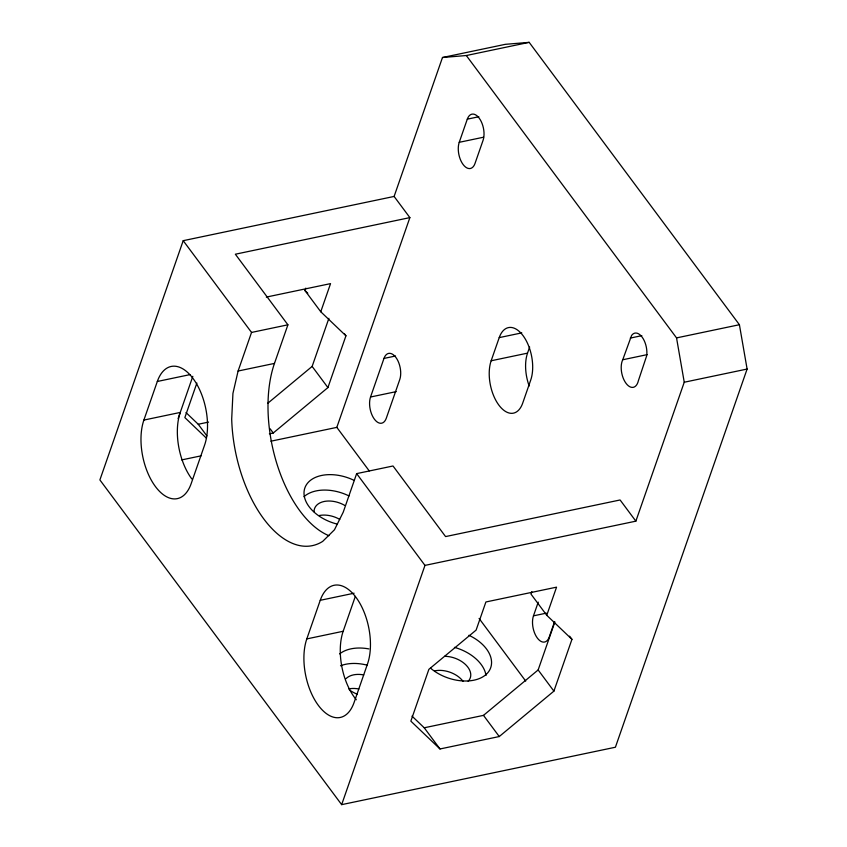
<?xml version="1.0" encoding="UTF-8"?>
<svg xmlns="http://www.w3.org/2000/svg" width="847" height="847" viewBox="0 0 847 847"><rect width="100%" height="100%" fill="white"/><g stroke="black" fill="none" stroke-linecap="round" stroke-linejoin="round"><path stroke-width="1.27" d="M394.109 196.44L183.206 240.675L251.538 332.437L238.092 371.028L232.936 393.41L231.697 419.074A106.224 56.05 78.2 0 0 322.728 541.349L334.459 529.777L343.215 512.213L356.651 473.621L393.019 465.988L445.575 536.585L620.099 499.974L635.864 521.159L424.972 565.394L341.659 804.65L615.409 747.234L747.107 369.048L739.41 324.719L529.174 42.35L505.341 44.33L442.483 57.511L394.109 196.44L409.874 217.615L336.82 427.375L369.228 470.9M183.206 240.675L99.893 479.931L341.659 804.65M157.32 381.478A47.803 25.219 78.2 0 1 193.063 378.514A47.803 25.219 78.2 0 1 204.625 445.014L191.178 483.605A47.803 25.219 78.2 0 1 155.435 486.57A47.803 25.219 78.2 0 1 143.884 420.07L157.32 381.478L189.929 374.639M178.114 418.577L192.82 376.343M196.875 383.066L184.847 417.592L206.477 438.248M328.932 535.696A106.224 56.05 78.2 0 1 274.47 363.405L287.906 324.814L235.35 254.216L409.874 217.615M269.388 433.812L273.253 432.997L327.916 387.587L345.947 335.793L320.759 311.749L304.994 290.574L305.841 288.128M320.759 311.749L330.552 283.618L266.329 297.085M267.61 403.416L312.141 366.412L328.89 318.324M383.977 358.419A15.934 8.406 78.2 0 1 395.898 357.434A15.934 8.406 78.2 0 1 399.742 379.604L386.306 418.185A15.934 8.406 78.2 0 1 374.395 419.18A15.934 8.406 78.2 0 1 370.541 397.01L383.977 358.419L395.528 356.005M467.3 119.162A15.934 8.406 78.2 0 1 479.211 118.178A15.934 8.406 78.2 0 1 483.065 140.337L474.998 163.492A15.934 8.406 78.2 0 1 463.087 164.477A15.934 8.406 78.2 0 1 459.233 142.317L467.3 119.162L478.841 116.738M320.24 600.311A47.803 25.219 78.2 0 1 355.994 597.347A47.803 25.219 78.2 0 1 367.545 663.847L354.11 702.428A47.803 25.219 78.2 0 1 318.366 705.403A47.803 25.219 78.2 0 1 306.805 638.903L320.24 600.311L354.11 593.207M356.301 699.76A47.803 25.219 78.2 0 1 343.173 631.269L355.317 596.415M499.222 337.614A31.868 16.813 78.2 0 1 523.054 335.645A31.868 16.813 78.2 0 1 530.751 379.975L522.694 403.13A31.868 16.813 78.2 0 1 498.862 405.11A31.868 16.813 78.2 0 1 491.154 360.769L499.222 337.614L521.794 332.882M529.184 385.988A31.868 16.813 78.2 0 1 527.522 353.146L529.65 347.048M531.842 591.661L530.984 594.107L546.76 615.293L571.947 639.337L553.906 691.131L499.254 736.541L439.995 748.97L410.848 721.136L428.878 669.342L476.109 630.104L485.903 601.973L556.553 587.162L546.76 615.293M554.436 622.079L549.237 637.018A15.934 8.406 78.2 0 1 537.316 638.013A15.934 8.406 78.2 0 1 533.472 615.843L538.237 602.153M622.736 359.763L631.587 335.465A15.807 8.343 78.2 0 1 642.111 337.095A15.807 8.343 78.2 0 1 646.695 355.751L638.394 380.674A15.934 8.406 78.2 0 1 626.049 383.352A15.934 8.406 78.2 0 1 622.736 359.763L647.108 354.649M412.002 716.117L424.231 727.785L483.489 715.366L538.141 669.956L554.891 621.857M635.864 521.159L684.249 382.23L676.541 337.9L466.316 55.531L442.483 57.511M466.316 55.531L529.174 42.35M459.233 142.317L483.616 137.203M251.538 332.437L287.906 324.814M238.092 371.028L274.47 363.405M143.884 420.07L180.252 412.436A47.803 25.219 78.2 0 0 191.803 478.936M491.154 360.769L527.522 353.146M186.012 412.574L198.23 424.252L208.542 422.092M630.284 338.08L641.835 335.656M370.541 397.01L396.195 391.632M676.541 337.9L739.41 324.719M181.692 459.91L201.088 455.845M270.892 441.202L336.82 427.375M684.249 382.23L747.107 369.048M306.805 638.903L343.173 631.269M533.472 615.843L546.294 613.154M304.994 290.574L307.789 293.242M344.369 333.676L345.947 335.793M569.576 636.161L571.947 639.337M312.141 366.412L327.916 387.587M538.141 669.956L553.906 691.131M479.084 618.448L525.712 681.083M356.651 473.621L424.972 565.394M270.108 428.762L273.253 432.997M483.489 715.366L499.254 736.541M198.23 424.252L206.901 435.898M424.231 727.785L439.995 748.97M468.92 635.282A37.173 23.748 19.2 0 1 485.765 674.763A37.173 23.748 19.2 0 1 430.509 668.124M357.169 694.244A37.173 23.748 19.2 0 1 349.525 690.114M339.647 653.905A37.173 23.748 19.2 0 1 368.911 648.918M340.515 665.784A37.173 23.748 19.2 0 1 367.047 665.128M454.447 647.362A37.173 23.748 19.2 0 1 486.009 675.472M303.999 496.691A37.173 23.748 19.2 0 1 349.006 495.95M314.046 511.757A21.249 13.573 19.2 0 1 344.634 505.341M336.926 524.028A37.173 23.748 19.2 0 1 305.111 487.279A37.173 23.748 19.2 0 1 354.385 480.514M434.818 670.845A21.249 13.573 19.2 0 1 462.991 681.263M348.593 688.929A21.249 13.573 19.2 0 1 358.842 688.971M319.192 515.548A21.249 13.573 19.2 0 1 339.742 519.402M346.074 678.616A21.249 13.573 19.2 0 1 363.734 674.911M444.643 656.309A21.249 13.573 19.2 0 1 466.358 665.393A21.249 13.573 19.2 0 1 468.158 681.284"/></g></svg>
